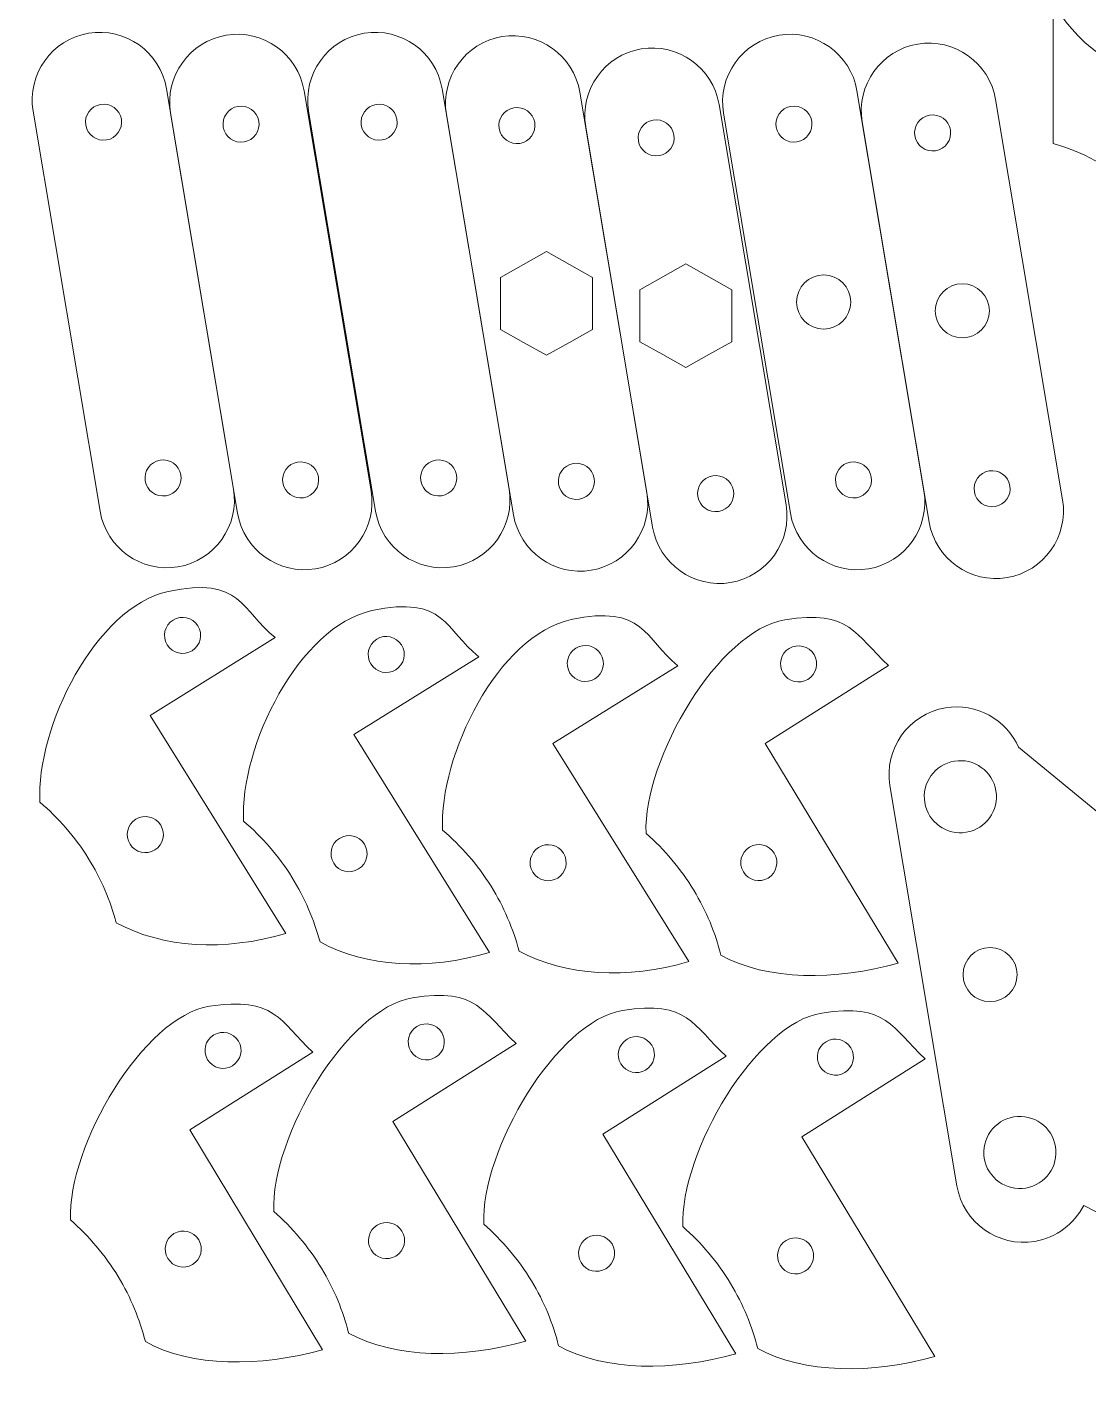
# Model space of a CAD drawing. Header units: millimetres. Extents: x -472 to 119, y -141 to 165.
# Drawn here: x -438.7 to -321.1, y -123.3 to 26.1 of the extents above; entities that cross this region are included whole.
import ezdxf

# ---------------------------------------------------------------- set-up
doc = ezdxf.new("R2010")
doc.units = ezdxf.units.MM
doc.header["$MEASUREMENT"] = 0
doc.layers.add('Layer 1', color=7, linetype='Continuous')

msp = doc.modelspace()

# ---------------------------------------------------------------- linework, layer by layer
at = {"layer": 'Layer 1', "color": 250, "lineweight": 20}
for centre in [(-350.3625, -4.3823), (-334.9907, -5.3589), (-331.9154, -78.9693)]:
    msp.add_ellipse(centre, major_axis=(0, 3), ratio=1, dxfattribs=at)
for points, knots in [([(-324.9253, 28.476), (-324.8397, 28.4629), (-324.7541, 28.4495), (-324.6687, 28.4357), (-324.6687, 28.4357), (-321.849, 23.6281), (-316.7351, 20.3292), (-310.8296, 20.0437), (-310.8296, 20.0437), (-310.8296, 20.0437), (-310.8296, 20.0437), (-310.8296, 20.0437), (-310.8296, 20.0437), (-307.5496, 19.8342), (-304.794, 18.3279), (-302.6994, 16.0468), (-302.6994, 16.0468), (-302.6994, 16.0468), (-302.6994, 16.0468), (-302.6994, 16.0468), (-302.6994, 16.0468), (-298.5734, 11.5755), (-293.9129, 6.1097), (-291.3385, -0.066), (-291.3385, -0.066), (-292.9378, -3.4773), (-293.7331, -5.8083), (-293.7331, -11.4009), (-293.7331, -11.4009), (-293.7331, -16.9935), (-291.1854, -24.9721), (-286.5611, -29.7425), (-286.5611, -29.7425), (-286.9366, -37.2535), (-289.4783, -44.353), (-291.9525, -50.7424), (-291.9525, -50.7424), (-297.8414, -53.4137), (-301.9375, -59.3444), (-301.9375, -66.2319), (-301.9375, -66.2319), (-301.9375, -66.6336), (-301.9225, -67.0319), (-301.8951, -67.4266), (-301.8951, -67.4266), (-301.8951, -67.4266), (-313.0282, -57.6515), (-313.0282, -57.6515), (-313.0282, -57.6515), (-313.0282, -57.6515), (-313.029, -57.6515), (-313.029, -57.6515), (-313.029, -57.6515), (-306.6, -50.3297), (-302.468, -38.9366), (-302.468, -26.1392), (-302.468, -26.1392), (-302.468, -6.5535), (-312.146, 9.7422), (-324.9253, 13.1873), (-324.9253, 13.1873), (-324.9253, 13.1873), (-324.9253, 28.476), (-324.9253, 28.476)], [0, 0, 0, 0, 0.05882353, 0.05882353, 0.05882353, 0.05882353, 0.11764706, 0.11764706, 0.11764706, 0.11764706, 0.17647059, 0.17647059, 0.17647059, 0.17647059, 0.23529412, 0.23529412, 0.23529412, 0.23529412, 0.29411765, 0.29411765, 0.29411765, 0.29411765, 0.35294118, 0.35294118, 0.35294118, 0.35294118, 0.41176471, 0.41176471, 0.41176471, 0.41176471, 0.47058824, 0.47058824, 0.47058824, 0.47058824, 0.52941176, 0.52941176, 0.52941176, 0.52941176, 0.58823529, 0.58823529, 0.58823529, 0.58823529, 0.64705882, 0.64705882, 0.64705882, 0.64705882, 0.70588235, 0.70588235, 0.70588235, 0.70588235, 0.76470588, 0.76470588, 0.76470588, 0.76470588, 0.82352941, 0.82352941, 0.82352941, 0.82352941, 0.88235294, 0.88235294, 0.88235294, 0.88235294, 1, 1, 1, 1]), ([(-431.8445, 25.4248), (-431.8445, 25.4248), (-431.8443, 25.4248), (-431.8443, 25.4248), (-431.8443, 25.4248), (-427.7759, 26.1054), (-423.8904, 23.3335), (-423.2098, 19.2651), (-423.2098, 19.2651), (-423.2098, 19.2651), (-415.7854, -25.1185), (-415.7854, -25.1185), (-415.7854, -25.1185), (-415.1048, -29.1869), (-417.8767, -33.0724), (-421.9451, -33.753), (-421.9451, -33.753), (-421.9451, -33.753), (-421.9453, -33.753), (-421.9453, -33.753), (-421.9453, -33.753), (-426.0137, -34.4336), (-429.8992, -31.6617), (-430.5798, -27.5933), (-430.5798, -27.5933), (-430.5798, -27.5933), (-438.0042, 16.7903), (-438.0042, 16.7903), (-438.0042, 16.7903), (-438.6848, 20.8587), (-435.9129, 24.7442), (-431.8445, 25.4248)], [0, 0, 0, 0, 0.11111111, 0.11111111, 0.11111111, 0.11111111, 0.22222222, 0.22222222, 0.22222222, 0.22222222, 0.33333333, 0.33333333, 0.33333333, 0.33333333, 0.44444444, 0.44444444, 0.44444444, 0.44444444, 0.55555556, 0.55555556, 0.55555556, 0.55555556, 0.66666667, 0.66666667, 0.66666667, 0.66666667, 0.77777778, 0.77777778, 0.77777778, 0.77777778, 1, 1, 1, 1]), ([(-416.5996, 25.2066), (-416.5996, 25.2066), (-416.5994, 25.2066), (-416.5994, 25.2066), (-416.5994, 25.2066), (-412.531, 25.8872), (-408.6455, 23.1153), (-407.9649, 19.0469), (-407.9649, 19.0469), (-407.9649, 19.0469), (-400.5405, -25.3367), (-400.5405, -25.3367), (-400.5405, -25.3367), (-399.8599, -29.4051), (-402.6318, -33.2906), (-406.7002, -33.9712), (-406.7002, -33.9712), (-406.7002, -33.9712), (-406.7004, -33.9712), (-406.7004, -33.9712), (-406.7004, -33.9712), (-410.7688, -34.6518), (-414.6543, -31.8799), (-415.3349, -27.8115), (-415.3349, -27.8115), (-415.3349, -27.8115), (-422.7593, 16.5721), (-422.7593, 16.5721), (-422.7593, 16.5721), (-423.4399, 20.6405), (-420.668, 24.526), (-416.5996, 25.2066)], [0, 0, 0, 0, 0.11111111, 0.11111111, 0.11111111, 0.11111111, 0.22222222, 0.22222222, 0.22222222, 0.22222222, 0.33333333, 0.33333333, 0.33333333, 0.33333333, 0.44444444, 0.44444444, 0.44444444, 0.44444444, 0.55555556, 0.55555556, 0.55555556, 0.55555556, 0.66666667, 0.66666667, 0.66666667, 0.66666667, 0.77777778, 0.77777778, 0.77777778, 0.77777778, 1, 1, 1, 1]), ([(-401.2964, 25.4248), (-401.2964, 25.4248), (-401.2962, 25.4248), (-401.2962, 25.4248), (-401.2962, 25.4248), (-397.2278, 26.1054), (-393.3423, 23.3335), (-392.6617, 19.2651), (-392.6617, 19.2651), (-392.6617, 19.2651), (-385.2373, -25.1185), (-385.2373, -25.1185), (-385.2373, -25.1185), (-384.5567, -29.1869), (-387.3286, -33.0724), (-391.397, -33.753), (-391.397, -33.753), (-391.397, -33.753), (-391.3972, -33.753), (-391.3972, -33.753), (-391.3972, -33.753), (-395.4656, -34.4336), (-399.3511, -31.6617), (-400.0317, -27.5933), (-400.0317, -27.5933), (-400.0317, -27.5933), (-407.4561, 16.7903), (-407.4561, 16.7903), (-407.4561, 16.7903), (-408.1367, 20.8587), (-405.3648, 24.7442), (-401.2964, 25.4248)], [0, 0, 0, 0, 0.11111111, 0.11111111, 0.11111111, 0.11111111, 0.22222222, 0.22222222, 0.22222222, 0.22222222, 0.33333333, 0.33333333, 0.33333333, 0.33333333, 0.44444444, 0.44444444, 0.44444444, 0.44444444, 0.55555556, 0.55555556, 0.55555556, 0.55555556, 0.66666667, 0.66666667, 0.66666667, 0.66666667, 0.77777778, 0.77777778, 0.77777778, 0.77777778, 1, 1, 1, 1]), ([(-386.0248, 25.0471), (-386.0248, 25.0471), (-386.0246, 25.0471), (-386.0246, 25.0471), (-386.0246, 25.0471), (-381.9562, 25.7277), (-378.0707, 22.9558), (-377.3901, 18.8874), (-377.3901, 18.8874), (-377.3901, 18.8874), (-369.9657, -25.4962), (-369.9657, -25.4962), (-369.9657, -25.4962), (-369.2851, -29.5646), (-372.057, -33.4501), (-376.1254, -34.1307), (-376.1254, -34.1307), (-376.1254, -34.1307), (-376.1256, -34.1307), (-376.1256, -34.1307), (-376.1256, -34.1307), (-380.194, -34.8113), (-384.0795, -32.0394), (-384.7601, -27.971), (-384.7601, -27.971), (-384.7601, -27.971), (-392.1845, 16.4126), (-392.1845, 16.4126), (-392.1845, 16.4126), (-392.8651, 20.481), (-390.0932, 24.3665), (-386.0248, 25.0471)], [0, 0, 0, 0, 0.11111111, 0.11111111, 0.11111111, 0.11111111, 0.22222222, 0.22222222, 0.22222222, 0.22222222, 0.33333333, 0.33333333, 0.33333333, 0.33333333, 0.44444444, 0.44444444, 0.44444444, 0.44444444, 0.55555556, 0.55555556, 0.55555556, 0.55555556, 0.66666667, 0.66666667, 0.66666667, 0.66666667, 0.77777778, 0.77777778, 0.77777778, 0.77777778, 1, 1, 1, 1]), ([(-355.3122, 25.2066), (-355.3122, 25.2066), (-355.312, 25.2066), (-355.312, 25.2066), (-355.312, 25.2066), (-351.2436, 25.8872), (-347.3581, 23.1153), (-346.6775, 19.0469), (-346.6775, 19.0469), (-346.6775, 19.0469), (-339.2531, -25.3367), (-339.2531, -25.3367), (-339.2531, -25.3367), (-338.5725, -29.4051), (-341.3444, -33.2906), (-345.4128, -33.9712), (-345.4128, -33.9712), (-345.4128, -33.9712), (-345.413, -33.9712), (-345.413, -33.9712), (-345.413, -33.9712), (-349.4814, -34.6518), (-353.3669, -31.8799), (-354.0475, -27.8115), (-354.0475, -27.8115), (-354.0475, -27.8115), (-361.4719, 16.5721), (-361.4719, 16.5721), (-361.4719, 16.5721), (-362.1525, 20.6405), (-359.3806, 24.526), (-355.3122, 25.2066)], [0, 0, 0, 0, 0.11111111, 0.11111111, 0.11111111, 0.11111111, 0.22222222, 0.22222222, 0.22222222, 0.22222222, 0.33333333, 0.33333333, 0.33333333, 0.33333333, 0.44444444, 0.44444444, 0.44444444, 0.44444444, 0.55555556, 0.55555556, 0.55555556, 0.55555556, 0.66666667, 0.66666667, 0.66666667, 0.66666667, 0.77777778, 0.77777778, 0.77777778, 0.77777778, 1, 1, 1, 1]), ([(-370.5884, 23.6845), (-370.5884, 23.6845), (-370.5882, 23.6845), (-370.5882, 23.6845), (-370.5882, 23.6845), (-366.5198, 24.3651), (-362.6343, 21.5932), (-361.9537, 17.5248), (-361.9537, 17.5248), (-361.9537, 17.5248), (-354.5293, -26.8588), (-354.5293, -26.8588), (-354.5293, -26.8588), (-353.8487, -30.9272), (-356.6206, -34.8127), (-360.689, -35.4933), (-360.689, -35.4933), (-360.689, -35.4933), (-360.6892, -35.4933), (-360.6892, -35.4933), (-360.6892, -35.4933), (-364.7576, -36.1739), (-368.6431, -33.402), (-369.3237, -29.3336), (-369.3237, -29.3336), (-369.3237, -29.3336), (-376.7481, 15.05), (-376.7481, 15.05), (-376.7481, 15.05), (-377.4287, 19.1184), (-374.6568, 23.0039), (-370.5884, 23.6845)], [0, 0, 0, 0, 0.11111111, 0.11111111, 0.11111111, 0.11111111, 0.22222222, 0.22222222, 0.22222222, 0.22222222, 0.33333333, 0.33333333, 0.33333333, 0.33333333, 0.44444444, 0.44444444, 0.44444444, 0.44444444, 0.55555556, 0.55555556, 0.55555556, 0.55555556, 0.66666667, 0.66666667, 0.66666667, 0.66666667, 0.77777778, 0.77777778, 0.77777778, 0.77777778, 1, 1, 1, 1]), ([(-339.9404, 24.23), (-339.9404, 24.23), (-339.9402, 24.23), (-339.9402, 24.23), (-339.9402, 24.23), (-335.8718, 24.9106), (-331.9863, 22.1387), (-331.3057, 18.0703), (-331.3057, 18.0703), (-331.3057, 18.0703), (-323.8813, -26.3133), (-323.8813, -26.3133), (-323.8813, -26.3133), (-323.2007, -30.3817), (-325.9726, -34.2672), (-330.041, -34.9478), (-330.041, -34.9478), (-330.041, -34.9478), (-330.0412, -34.9478), (-330.0412, -34.9478), (-330.0412, -34.9478), (-334.1096, -35.6284), (-337.9951, -32.8565), (-338.6757, -28.7881), (-338.6757, -28.7881), (-338.6757, -28.7881), (-346.1001, 15.5955), (-346.1001, 15.5955), (-346.1001, 15.5955), (-346.7807, 19.6639), (-344.0088, 23.5494), (-339.9404, 24.23)], [0, 0, 0, 0, 0.11111111, 0.11111111, 0.11111111, 0.11111111, 0.22222222, 0.22222222, 0.22222222, 0.22222222, 0.33333333, 0.33333333, 0.33333333, 0.33333333, 0.44444444, 0.44444444, 0.44444444, 0.44444444, 0.55555556, 0.55555556, 0.55555556, 0.55555556, 0.66666667, 0.66666667, 0.66666667, 0.66666667, 0.77777778, 0.77777778, 0.77777778, 0.77777778, 1, 1, 1, 1]), ([(-430.5245, 17.5345), (-429.4351, 17.7167), (-428.4042, 16.9813), (-428.222, 15.8919), (-428.222, 15.8919), (-428.0397, 14.8024), (-428.7751, 13.7716), (-429.8646, 13.5893), (-429.8646, 13.5893), (-430.954, 13.4071), (-431.9849, 14.1425), (-432.1671, 15.2319), (-432.1671, 15.2319), (-432.3494, 16.3214), (-431.614, 17.3523), (-430.5245, 17.5345)], [0, 0, 0, 0, 0.2, 0.2, 0.2, 0.2, 0.4, 0.4, 0.4, 0.4, 0.6, 0.6, 0.6, 0.6, 1, 1, 1, 1]), ([(-415.2796, 17.3163), (-414.1902, 17.4985), (-413.1593, 16.7631), (-412.9771, 15.6737), (-412.9771, 15.6737), (-412.7948, 14.5842), (-413.5302, 13.5534), (-414.6197, 13.3711), (-414.6197, 13.3711), (-415.7091, 13.1889), (-416.74, 13.9243), (-416.9222, 15.0137), (-416.9222, 15.0137), (-417.1045, 16.1032), (-416.3691, 17.1341), (-415.2796, 17.3163)], [0, 0, 0, 0, 0.2, 0.2, 0.2, 0.2, 0.4, 0.4, 0.4, 0.4, 0.6, 0.6, 0.6, 0.6, 1, 1, 1, 1]), ([(-399.9764, 17.5345), (-398.887, 17.7167), (-397.8561, 16.9813), (-397.6739, 15.8919), (-397.6739, 15.8919), (-397.4916, 14.8024), (-398.227, 13.7716), (-399.3165, 13.5893), (-399.3165, 13.5893), (-400.4059, 13.4071), (-401.4368, 14.1425), (-401.619, 15.2319), (-401.619, 15.2319), (-401.8013, 16.3214), (-401.0659, 17.3523), (-399.9764, 17.5345)], [0, 0, 0, 0, 0.2, 0.2, 0.2, 0.2, 0.4, 0.4, 0.4, 0.4, 0.6, 0.6, 0.6, 0.6, 1, 1, 1, 1]), ([(-384.7048, 17.1568), (-383.6154, 17.339), (-382.5845, 16.6036), (-382.4023, 15.5142), (-382.4023, 15.5142), (-382.22, 14.4247), (-382.9554, 13.3939), (-384.0449, 13.2116), (-384.0449, 13.2116), (-385.1343, 13.0294), (-386.1652, 13.7648), (-386.3474, 14.8542), (-386.3474, 14.8542), (-386.5297, 15.9437), (-385.7943, 16.9746), (-384.7048, 17.1568)], [0, 0, 0, 0, 0.2, 0.2, 0.2, 0.2, 0.4, 0.4, 0.4, 0.4, 0.6, 0.6, 0.6, 0.6, 1, 1, 1, 1]), ([(-353.9922, 17.3163), (-352.9028, 17.4985), (-351.8719, 16.7631), (-351.6897, 15.6737), (-351.6897, 15.6737), (-351.5074, 14.5842), (-352.2428, 13.5534), (-353.3323, 13.3711), (-353.3323, 13.3711), (-354.4217, 13.1889), (-355.4526, 13.9243), (-355.6348, 15.0137), (-355.6348, 15.0137), (-355.8171, 16.1032), (-355.0817, 17.1341), (-353.9922, 17.3163)], [0, 0, 0, 0, 0.2, 0.2, 0.2, 0.2, 0.4, 0.4, 0.4, 0.4, 0.6, 0.6, 0.6, 0.6, 1, 1, 1, 1]), ([(-338.6204, 16.3397), (-337.531, 16.5219), (-336.5001, 15.7865), (-336.3179, 14.6971), (-336.3179, 14.6971), (-336.1356, 13.6076), (-336.871, 12.5768), (-337.9605, 12.3945), (-337.9605, 12.3945), (-339.0499, 12.2123), (-340.0808, 12.9477), (-340.263, 14.0371), (-340.263, 14.0371), (-340.4453, 15.1266), (-339.7099, 16.1575), (-338.6204, 16.3397)], [0, 0, 0, 0, 0.2, 0.2, 0.2, 0.2, 0.4, 0.4, 0.4, 0.4, 0.6, 0.6, 0.6, 0.6, 1, 1, 1, 1]), ([(-369.2684, 15.7942), (-368.179, 15.9764), (-367.1481, 15.241), (-366.9659, 14.1516), (-366.9659, 14.1516), (-366.7836, 13.0621), (-367.519, 12.0313), (-368.6085, 11.849), (-368.6085, 11.849), (-369.6979, 11.6668), (-370.7288, 12.4022), (-370.911, 13.4916), (-370.911, 13.4916), (-371.0933, 14.5811), (-370.3579, 15.612), (-369.2684, 15.7942)], [0, 0, 0, 0, 0.2, 0.2, 0.2, 0.2, 0.4, 0.4, 0.4, 0.4, 0.6, 0.6, 0.6, 0.6, 1, 1, 1, 1]), ([(-381.0751, 1.2082), (-381.0751, 1.2082), (-378.5251, -0.2293), (-378.5251, -0.2293), (-378.5251, -0.2293), (-378.5251, -0.2293), (-375.9751, -1.6668), (-375.9751, -1.6668), (-375.9751, -1.6668), (-375.9751, -1.6668), (-375.9751, -4.5418), (-375.9751, -4.5418), (-375.9751, -4.5418), (-375.9751, -4.5418), (-375.9751, -7.4168), (-375.9751, -7.4168), (-375.9751, -7.4168), (-375.9751, -7.4168), (-378.5251, -8.8543), (-378.5251, -8.8543), (-378.5251, -8.8543), (-378.5251, -8.8543), (-381.0751, -10.2918), (-381.0751, -10.2918), (-381.0751, -10.2918), (-381.0751, -10.2918), (-383.6251, -8.8543), (-383.6251, -8.8543), (-383.6251, -8.8543), (-383.6251, -8.8543), (-386.1751, -7.4168), (-386.1751, -7.4168), (-386.1751, -7.4168), (-386.1751, -7.4168), (-386.1751, -4.5418), (-386.1751, -4.5418), (-386.1751, -4.5418), (-386.1751, -4.5418), (-386.1751, -1.6668), (-386.1751, -1.6668), (-386.1751, -1.6668), (-386.1751, -1.6668), (-383.6251, -0.2293), (-383.6251, -0.2293), (-383.6251, -0.2293), (-383.6251, -0.2293), (-381.0751, 1.2082), (-381.0751, 1.2082)], [0, 0, 0, 0, 0.07692308, 0.07692308, 0.07692308, 0.07692308, 0.15384615, 0.15384615, 0.15384615, 0.15384615, 0.23076923, 0.23076923, 0.23076923, 0.23076923, 0.30769231, 0.30769231, 0.30769231, 0.30769231, 0.38461538, 0.38461538, 0.38461538, 0.38461538, 0.46153846, 0.46153846, 0.46153846, 0.46153846, 0.53846154, 0.53846154, 0.53846154, 0.53846154, 0.61538462, 0.61538462, 0.61538462, 0.61538462, 0.69230769, 0.69230769, 0.69230769, 0.69230769, 0.76923077, 0.76923077, 0.76923077, 0.76923077, 0.84615385, 0.84615385, 0.84615385, 0.84615385, 1, 1, 1, 1]), ([(-365.6387, -0.1544), (-365.6387, -0.1544), (-363.0887, -1.5919), (-363.0887, -1.5919), (-363.0887, -1.5919), (-363.0887, -1.5919), (-360.5387, -3.0294), (-360.5387, -3.0294), (-360.5387, -3.0294), (-360.5387, -3.0294), (-360.5387, -5.9044), (-360.5387, -5.9044), (-360.5387, -5.9044), (-360.5387, -5.9044), (-360.5387, -8.7794), (-360.5387, -8.7794), (-360.5387, -8.7794), (-360.5387, -8.7794), (-363.0887, -10.2169), (-363.0887, -10.2169), (-363.0887, -10.2169), (-363.0887, -10.2169), (-365.6387, -11.6544), (-365.6387, -11.6544), (-365.6387, -11.6544), (-365.6387, -11.6544), (-368.1887, -10.2169), (-368.1887, -10.2169), (-368.1887, -10.2169), (-368.1887, -10.2169), (-370.7387, -8.7794), (-370.7387, -8.7794), (-370.7387, -8.7794), (-370.7387, -8.7794), (-370.7387, -5.9044), (-370.7387, -5.9044), (-370.7387, -5.9044), (-370.7387, -5.9044), (-370.7387, -3.0294), (-370.7387, -3.0294), (-370.7387, -3.0294), (-370.7387, -3.0294), (-368.1887, -1.5919), (-368.1887, -1.5919), (-368.1887, -1.5919), (-368.1887, -1.5919), (-365.6387, -0.1544), (-365.6387, -0.1544)], [0, 0, 0, 0, 0.07692308, 0.07692308, 0.07692308, 0.07692308, 0.15384615, 0.15384615, 0.15384615, 0.15384615, 0.23076923, 0.23076923, 0.23076923, 0.23076923, 0.30769231, 0.30769231, 0.30769231, 0.30769231, 0.38461538, 0.38461538, 0.38461538, 0.38461538, 0.46153846, 0.46153846, 0.46153846, 0.46153846, 0.53846154, 0.53846154, 0.53846154, 0.53846154, 0.61538462, 0.61538462, 0.61538462, 0.61538462, 0.69230769, 0.69230769, 0.69230769, 0.69230769, 0.76923077, 0.76923077, 0.76923077, 0.76923077, 0.84615385, 0.84615385, 0.84615385, 0.84615385, 1, 1, 1, 1]), ([(-423.9251, -21.9173), (-422.8356, -21.7351), (-421.8047, -22.4705), (-421.6225, -23.5599), (-421.6225, -23.5599), (-421.4403, -24.6494), (-422.1757, -25.6803), (-423.2651, -25.8625), (-423.2651, -25.8625), (-424.3546, -26.0448), (-425.3854, -25.3093), (-425.5677, -24.2199), (-425.5677, -24.2199), (-425.7499, -23.1305), (-425.0145, -22.0996), (-423.9251, -21.9173)], [0, 0, 0, 0, 0.2, 0.2, 0.2, 0.2, 0.4, 0.4, 0.4, 0.4, 0.6, 0.6, 0.6, 0.6, 1, 1, 1, 1]), ([(-408.6802, -22.1355), (-407.5907, -21.9533), (-406.5598, -22.6887), (-406.3776, -23.7781), (-406.3776, -23.7781), (-406.1954, -24.8676), (-406.9308, -25.8985), (-408.0202, -26.0807), (-408.0202, -26.0807), (-409.1097, -26.263), (-410.1405, -25.5275), (-410.3228, -24.4381), (-410.3228, -24.4381), (-410.505, -23.3487), (-409.7696, -22.3178), (-408.6802, -22.1355)], [0, 0, 0, 0, 0.2, 0.2, 0.2, 0.2, 0.4, 0.4, 0.4, 0.4, 0.6, 0.6, 0.6, 0.6, 1, 1, 1, 1]), ([(-393.377, -21.9173), (-392.2875, -21.7351), (-391.2566, -22.4705), (-391.0744, -23.5599), (-391.0744, -23.5599), (-390.8922, -24.6494), (-391.6276, -25.6803), (-392.717, -25.8625), (-392.717, -25.8625), (-393.8065, -26.0448), (-394.8373, -25.3093), (-395.0196, -24.2199), (-395.0196, -24.2199), (-395.2018, -23.1305), (-394.4664, -22.0996), (-393.377, -21.9173)], [0, 0, 0, 0, 0.2, 0.2, 0.2, 0.2, 0.4, 0.4, 0.4, 0.4, 0.6, 0.6, 0.6, 0.6, 1, 1, 1, 1]), ([(-378.1054, -22.295), (-377.0159, -22.1128), (-375.985, -22.8482), (-375.8028, -23.9376), (-375.8028, -23.9376), (-375.6206, -25.0271), (-376.356, -26.058), (-377.4454, -26.2402), (-377.4454, -26.2402), (-378.5349, -26.4225), (-379.5657, -25.687), (-379.748, -24.5976), (-379.748, -24.5976), (-379.9302, -23.5082), (-379.1948, -22.4773), (-378.1054, -22.295)], [0, 0, 0, 0, 0.2, 0.2, 0.2, 0.2, 0.4, 0.4, 0.4, 0.4, 0.6, 0.6, 0.6, 0.6, 1, 1, 1, 1]), ([(-347.3928, -22.1355), (-346.3033, -21.9533), (-345.2724, -22.6887), (-345.0902, -23.7781), (-345.0902, -23.7781), (-344.908, -24.8676), (-345.6434, -25.8985), (-346.7328, -26.0807), (-346.7328, -26.0807), (-347.8223, -26.263), (-348.8531, -25.5275), (-349.0354, -24.4381), (-349.0354, -24.4381), (-349.2176, -23.3487), (-348.4822, -22.3178), (-347.3928, -22.1355)], [0, 0, 0, 0, 0.2, 0.2, 0.2, 0.2, 0.4, 0.4, 0.4, 0.4, 0.6, 0.6, 0.6, 0.6, 1, 1, 1, 1]), ([(-362.669, -23.6576), (-361.5795, -23.4754), (-360.5486, -24.2108), (-360.3664, -25.3002), (-360.3664, -25.3002), (-360.1842, -26.3897), (-360.9196, -27.4206), (-362.009, -27.6028), (-362.009, -27.6028), (-363.0985, -27.7851), (-364.1293, -27.0496), (-364.3116, -25.9602), (-364.3116, -25.9602), (-364.4938, -24.8708), (-363.7584, -23.8399), (-362.669, -23.6576)], [0, 0, 0, 0, 0.2, 0.2, 0.2, 0.2, 0.4, 0.4, 0.4, 0.4, 0.6, 0.6, 0.6, 0.6, 1, 1, 1, 1]), ([(-332.021, -23.1121), (-330.9315, -22.9299), (-329.9006, -23.6653), (-329.7184, -24.7547), (-329.7184, -24.7547), (-329.5362, -25.8442), (-330.2716, -26.8751), (-331.361, -27.0573), (-331.361, -27.0573), (-332.4505, -27.2396), (-333.4813, -26.5041), (-333.6636, -25.4147), (-333.6636, -25.4147), (-333.8458, -24.3253), (-333.1104, -23.2944), (-332.021, -23.1121)], [0, 0, 0, 0, 0.2, 0.2, 0.2, 0.2, 0.4, 0.4, 0.4, 0.4, 0.6, 0.6, 0.6, 0.6, 1, 1, 1, 1]), ([(-423.018, -36.4858), (-414.9182, -34.7257), (-414.8558, -38.6461), (-411.1835, -41.5973), (-411.1835, -41.5973), (-411.1835, -41.5973), (-425.02, -50.2207), (-425.02, -50.2207), (-425.02, -50.2207), (-425.02, -50.2207), (-409.9788, -74.398), (-409.9788, -74.398), (-409.9788, -74.398), (-416.8133, -76.4392), (-423.6379, -76.0002), (-428.777, -73.2367), (-428.777, -73.2367), (-429.4365, -70.7653), (-430.4665, -68.3481), (-431.8878, -66.0635), (-431.8878, -66.0635), (-433.3843, -63.658), (-435.2046, -61.5771), (-437.2556, -59.8387), (-437.2556, -59.8387), (-437.6637, -51.5753), (-431.1178, -38.2459), (-423.018, -36.4858)], [0, 0, 0, 0, 0.125, 0.125, 0.125, 0.125, 0.25, 0.25, 0.25, 0.25, 0.375, 0.375, 0.375, 0.375, 0.5, 0.5, 0.5, 0.5, 0.625, 0.625, 0.625, 0.625, 0.75, 0.75, 0.75, 0.75, 1, 1, 1, 1]), ([(-400.4403, -38.6025), (-392.3405, -36.8424), (-392.2781, -40.7628), (-388.6058, -43.714), (-388.6058, -43.714), (-388.6058, -43.714), (-402.4423, -52.3374), (-402.4423, -52.3374), (-402.4423, -52.3374), (-402.4423, -52.3374), (-387.4011, -76.5147), (-387.4011, -76.5147), (-387.4011, -76.5147), (-394.2356, -78.5559), (-401.0602, -78.1169), (-406.1993, -75.3534), (-406.1993, -75.3534), (-406.8588, -72.882), (-407.8888, -70.4648), (-409.3101, -68.1802), (-409.3101, -68.1802), (-410.8066, -65.7747), (-412.6269, -63.6938), (-414.6779, -61.9554), (-414.6779, -61.9554), (-415.086, -53.692), (-408.5401, -40.3626), (-400.4403, -38.6025)], [0, 0, 0, 0, 0.125, 0.125, 0.125, 0.125, 0.25, 0.25, 0.25, 0.25, 0.375, 0.375, 0.375, 0.375, 0.5, 0.5, 0.5, 0.5, 0.625, 0.625, 0.625, 0.625, 0.75, 0.75, 0.75, 0.75, 1, 1, 1, 1]), ([(-378.3688, -39.6046), (-370.269, -37.8445), (-370.2066, -41.7649), (-366.5343, -44.7161), (-366.5343, -44.7161), (-366.5343, -44.7161), (-380.3708, -53.3395), (-380.3708, -53.3395), (-380.3708, -53.3395), (-380.3708, -53.3395), (-365.3296, -77.5168), (-365.3296, -77.5168), (-365.3296, -77.5168), (-372.1641, -79.558), (-378.9887, -79.119), (-384.1278, -76.3555), (-384.1278, -76.3555), (-384.7873, -73.8841), (-385.8173, -71.4669), (-387.2386, -69.1823), (-387.2386, -69.1823), (-388.7351, -66.7768), (-390.5554, -64.6959), (-392.6064, -62.9575), (-392.6064, -62.9575), (-393.0145, -54.6941), (-386.4686, -41.3647), (-378.3688, -39.6046)], [0, 0, 0, 0, 0.125, 0.125, 0.125, 0.125, 0.25, 0.25, 0.25, 0.25, 0.375, 0.375, 0.375, 0.375, 0.5, 0.5, 0.5, 0.5, 0.625, 0.625, 0.625, 0.625, 0.75, 0.75, 0.75, 0.75, 1, 1, 1, 1]), ([(-354.6642, -39.6284), (-347.3645, -38.4731), (-346.9216, -41.2712), (-343.1805, -44.7044), (-343.1805, -44.7044), (-343.1805, -44.7044), (-356.8449, -53.3361), (-356.8449, -53.3361), (-356.8449, -53.3361), (-356.8449, -53.3361), (-342.1198, -77.7072), (-342.1198, -77.7072), (-342.1198, -77.7072), (-348.9803, -79.6592), (-356.6546, -79.6485), (-361.7572, -76.8183), (-361.7572, -76.8183), (-362.3845, -74.3385), (-363.3461, -71.9691), (-364.7743, -69.6052), (-364.7743, -69.6052), (-366.2025, -67.2414), (-368.0324, -65.076), (-370.0606, -63.311), (-370.0606, -63.311), (-370.3611, -55.043), (-361.9638, -40.7837), (-354.6642, -39.6284)], [0, 0, 0, 0, 0.125, 0.125, 0.125, 0.125, 0.25, 0.25, 0.25, 0.25, 0.375, 0.375, 0.375, 0.375, 0.5, 0.5, 0.5, 0.5, 0.625, 0.625, 0.625, 0.625, 0.75, 0.75, 0.75, 0.75, 1, 1, 1, 1]), ([(-422.4936, -39.6539), (-421.5557, -39.0704), (-420.3224, -39.3577), (-419.7389, -40.2956), (-419.7389, -40.2956), (-419.1554, -41.2335), (-419.4427, -42.4668), (-420.3806, -43.0503), (-420.3806, -43.0503), (-421.3185, -43.6338), (-422.5518, -43.3465), (-423.1353, -42.4086), (-423.1353, -42.4086), (-423.7188, -41.4707), (-423.4315, -40.2374), (-422.4936, -39.6539)], [0, 0, 0, 0, 0.2, 0.2, 0.2, 0.2, 0.4, 0.4, 0.4, 0.4, 0.6, 0.6, 0.6, 0.6, 1, 1, 1, 1]), ([(-399.9159, -41.7706), (-398.978, -41.1871), (-397.7447, -41.4744), (-397.1612, -42.4123), (-397.1612, -42.4123), (-396.5777, -43.3502), (-396.865, -44.5835), (-397.8029, -45.167), (-397.8029, -45.167), (-398.7408, -45.7505), (-399.9741, -45.4632), (-400.5576, -44.5253), (-400.5576, -44.5253), (-401.1411, -43.5874), (-400.8538, -42.3541), (-399.9159, -41.7706)], [0, 0, 0, 0, 0.2, 0.2, 0.2, 0.2, 0.4, 0.4, 0.4, 0.4, 0.6, 0.6, 0.6, 0.6, 1, 1, 1, 1]), ([(-377.8444, -42.7727), (-376.9065, -42.1892), (-375.6732, -42.4765), (-375.0897, -43.4144), (-375.0897, -43.4144), (-374.5062, -44.3523), (-374.7935, -45.5856), (-375.7314, -46.1691), (-375.7314, -46.1691), (-376.6693, -46.7526), (-377.9026, -46.4653), (-378.4861, -45.5274), (-378.4861, -45.5274), (-379.0696, -44.5895), (-378.7823, -43.3562), (-377.8444, -42.7727)], [0, 0, 0, 0, 0.2, 0.2, 0.2, 0.2, 0.4, 0.4, 0.4, 0.4, 0.6, 0.6, 0.6, 0.6, 1, 1, 1, 1]), ([(-354.1811, -42.803), (-353.2357, -42.2318), (-352.0062, -42.5351), (-351.435, -43.4806), (-351.435, -43.4806), (-350.8638, -44.426), (-351.1671, -45.6554), (-352.1125, -46.2266), (-352.1125, -46.2266), (-353.058, -46.7979), (-354.2874, -46.4945), (-354.8586, -45.5491), (-354.8586, -45.5491), (-355.4298, -44.6037), (-355.1265, -43.3743), (-354.1811, -42.803)], [0, 0, 0, 0, 0.2, 0.2, 0.2, 0.2, 0.4, 0.4, 0.4, 0.4, 0.6, 0.6, 0.6, 0.6, 1, 1, 1, 1]), ([(-321.5333, -104.5732), (-321.5333, -104.5732), (-321.5333, -104.5729), (-321.5333, -104.5729), (-321.5333, -104.5729), (-322.5815, -106.612), (-324.5438, -108.153), (-326.9657, -108.5582), (-326.9657, -108.5582), (-326.9657, -108.5582), (-326.9659, -108.5582), (-326.9659, -108.5582), (-326.9659, -108.5582), (-331.0343, -109.2388), (-334.9198, -106.4669), (-335.6004, -102.3985), (-335.6004, -102.3985), (-335.6004, -102.3985), (-343.0248, -58.0149), (-343.0248, -58.0149), (-343.0248, -58.0149), (-343.7054, -53.9465), (-340.9335, -50.061), (-336.8651, -49.3804), (-336.8651, -49.3804), (-336.8651, -49.3804), (-336.8649, -49.3804), (-336.8649, -49.3804), (-336.8649, -49.3804), (-333.4252, -48.805), (-330.1164, -50.6976), (-328.7645, -53.7551), (-328.7645, -53.7551), (-328.7645, -53.7551), (-328.7646, -53.7543), (-328.7646, -53.7543), (-328.7646, -53.7543), (-328.7646, -53.7543), (-282.2653, -91.9483), (-282.2653, -91.9483), (-282.2653, -91.9483), (-282.2653, -91.9483), (-282.2654, -91.9489), (-282.2654, -91.9489), (-282.2654, -91.9489), (-290.5071, -95.2183), (-296.3353, -103.2624), (-296.3353, -112.6682), (-296.3353, -112.6682), (-296.3353, -114.4478), (-296.1255, -116.1782), (-295.7313, -117.8372), (-295.7313, -117.8372), (-295.7313, -117.8372), (-321.5333, -104.5732), (-321.5333, -104.5732)], [0, 0, 0, 0, 0.06666667, 0.06666667, 0.06666667, 0.06666667, 0.13333333, 0.13333333, 0.13333333, 0.13333333, 0.2, 0.2, 0.2, 0.2, 0.26666667, 0.26666667, 0.26666667, 0.26666667, 0.33333333, 0.33333333, 0.33333333, 0.33333333, 0.4, 0.4, 0.4, 0.4, 0.46666667, 0.46666667, 0.46666667, 0.46666667, 0.53333333, 0.53333333, 0.53333333, 0.53333333, 0.6, 0.6, 0.6, 0.6, 0.66666667, 0.66666667, 0.66666667, 0.66666667, 0.73333333, 0.73333333, 0.73333333, 0.73333333, 0.8, 0.8, 0.8, 0.8, 0.86666667, 0.86666667, 0.86666667, 0.86666667, 1, 1, 1, 1]), ([(-335.8749, -55.2989), (-333.6964, -54.9345), (-331.635, -56.405), (-331.2706, -58.5835), (-331.2706, -58.5835), (-330.9062, -60.7619), (-332.3768, -62.8233), (-334.5553, -63.1877), (-334.5553, -63.1877), (-336.7338, -63.5521), (-338.7952, -62.0815), (-339.1596, -59.9031), (-339.1596, -59.9031), (-339.524, -57.7246), (-338.0534, -55.6633), (-335.8749, -55.2989)], [0, 0, 0, 0, 0.2, 0.2, 0.2, 0.2, 0.4, 0.4, 0.4, 0.4, 0.6, 0.6, 0.6, 0.6, 1, 1, 1, 1]), ([(-426.6154, -61.7455), (-425.6775, -61.162), (-424.4442, -61.4493), (-423.8607, -62.3872), (-423.8607, -62.3872), (-423.2772, -63.3251), (-423.5645, -64.5584), (-424.5024, -65.1419), (-424.5024, -65.1419), (-425.4403, -65.7254), (-426.6736, -65.4381), (-427.2571, -64.5002), (-427.2571, -64.5002), (-427.8406, -63.5623), (-427.5533, -62.329), (-426.6154, -61.7455)], [0, 0, 0, 0, 0.2, 0.2, 0.2, 0.2, 0.4, 0.4, 0.4, 0.4, 0.6, 0.6, 0.6, 0.6, 1, 1, 1, 1]), ([(-404.0377, -63.8622), (-403.0998, -63.2787), (-401.8665, -63.566), (-401.283, -64.5039), (-401.283, -64.5039), (-400.6995, -65.4418), (-400.9868, -66.6751), (-401.9247, -67.2586), (-401.9247, -67.2586), (-402.8626, -67.8421), (-404.0959, -67.5548), (-404.6794, -66.6169), (-404.6794, -66.6169), (-405.2629, -65.679), (-404.9756, -64.4457), (-404.0377, -63.8622)], [0, 0, 0, 0, 0.2, 0.2, 0.2, 0.2, 0.4, 0.4, 0.4, 0.4, 0.6, 0.6, 0.6, 0.6, 1, 1, 1, 1]), ([(-381.9662, -64.8643), (-381.0283, -64.2808), (-379.795, -64.5681), (-379.2115, -65.506), (-379.2115, -65.506), (-378.628, -66.4439), (-378.9153, -67.6772), (-379.8532, -68.2607), (-379.8532, -68.2607), (-380.7911, -68.8442), (-382.0244, -68.5569), (-382.6079, -67.619), (-382.6079, -67.619), (-383.1914, -66.6811), (-382.9041, -65.4478), (-381.9662, -64.8643)], [0, 0, 0, 0, 0.2, 0.2, 0.2, 0.2, 0.4, 0.4, 0.4, 0.4, 0.6, 0.6, 0.6, 0.6, 1, 1, 1, 1]), ([(-358.5902, -64.8391), (-357.6448, -64.2679), (-356.4154, -64.5712), (-355.8441, -65.5167), (-355.8441, -65.5167), (-355.2729, -66.4621), (-355.5763, -67.6915), (-356.5217, -68.2627), (-356.5217, -68.2627), (-357.4671, -68.834), (-358.6965, -68.5306), (-359.2677, -67.5852), (-359.2677, -67.5852), (-359.839, -66.6398), (-359.5356, -65.4104), (-358.5902, -64.8391)], [0, 0, 0, 0, 0.2, 0.2, 0.2, 0.2, 0.4, 0.4, 0.4, 0.4, 0.6, 0.6, 0.6, 0.6, 1, 1, 1, 1]), ([(-395.9332, -81.5457), (-388.6335, -80.3904), (-388.1906, -83.1885), (-384.4495, -86.6217), (-384.4495, -86.6217), (-384.4495, -86.6217), (-398.1139, -95.2534), (-398.1139, -95.2534), (-398.1139, -95.2534), (-398.1139, -95.2534), (-383.3888, -119.6245), (-383.3888, -119.6245), (-383.3888, -119.6245), (-390.2493, -121.5765), (-397.9236, -121.5658), (-403.0262, -118.7356), (-403.0262, -118.7356), (-403.6535, -116.2558), (-404.6151, -113.8864), (-406.0433, -111.5225), (-406.0433, -111.5225), (-407.4715, -109.1587), (-409.3014, -106.9933), (-411.3296, -105.2283), (-411.3296, -105.2283), (-411.6301, -96.9603), (-403.2328, -82.701), (-395.9332, -81.5457)], [0, 0, 0, 0, 0.125, 0.125, 0.125, 0.125, 0.25, 0.25, 0.25, 0.25, 0.375, 0.375, 0.375, 0.375, 0.5, 0.5, 0.5, 0.5, 0.625, 0.625, 0.625, 0.625, 0.75, 0.75, 0.75, 0.75, 1, 1, 1, 1]), ([(-418.4657, -82.4886), (-411.166, -81.3333), (-410.7231, -84.1314), (-406.982, -87.5646), (-406.982, -87.5646), (-406.982, -87.5646), (-420.6464, -96.1963), (-420.6464, -96.1963), (-420.6464, -96.1963), (-420.6464, -96.1963), (-405.9213, -120.5674), (-405.9213, -120.5674), (-405.9213, -120.5674), (-412.7818, -122.5194), (-420.4561, -122.5087), (-425.5587, -119.6785), (-425.5587, -119.6785), (-426.186, -117.1987), (-427.1476, -114.8293), (-428.5758, -112.4654), (-428.5758, -112.4654), (-430.004, -110.1016), (-431.8339, -107.9362), (-433.8621, -106.1712), (-433.8621, -106.1712), (-434.1626, -97.9032), (-425.7653, -83.6439), (-418.4657, -82.4886)], [0, 0, 0, 0, 0.125, 0.125, 0.125, 0.125, 0.25, 0.25, 0.25, 0.25, 0.375, 0.375, 0.375, 0.375, 0.5, 0.5, 0.5, 0.5, 0.625, 0.625, 0.625, 0.625, 0.75, 0.75, 0.75, 0.75, 1, 1, 1, 1]), ([(-372.6499, -82.9568), (-365.3502, -81.8015), (-364.9073, -84.5996), (-361.1662, -88.0328), (-361.1662, -88.0328), (-361.1662, -88.0328), (-374.8306, -96.6645), (-374.8306, -96.6645), (-374.8306, -96.6645), (-374.8306, -96.6645), (-360.1055, -121.0356), (-360.1055, -121.0356), (-360.1055, -121.0356), (-366.966, -122.9876), (-374.6403, -122.9769), (-379.7429, -120.1467), (-379.7429, -120.1467), (-380.3702, -117.6669), (-381.3318, -115.2975), (-382.76, -112.9336), (-382.76, -112.9336), (-384.1882, -110.5698), (-386.0181, -108.4044), (-388.0463, -106.6394), (-388.0463, -106.6394), (-388.3468, -98.3714), (-379.9495, -84.1121), (-372.6499, -82.9568)], [0, 0, 0, 0, 0.125, 0.125, 0.125, 0.125, 0.25, 0.25, 0.25, 0.25, 0.375, 0.375, 0.375, 0.375, 0.5, 0.5, 0.5, 0.5, 0.625, 0.625, 0.625, 0.625, 0.75, 0.75, 0.75, 0.75, 1, 1, 1, 1]), ([(-350.5875, -83.2399), (-343.2878, -82.0846), (-342.8449, -84.8827), (-339.1038, -88.3159), (-339.1038, -88.3159), (-339.1038, -88.3159), (-352.7682, -96.9476), (-352.7682, -96.9476), (-352.7682, -96.9476), (-352.7682, -96.9476), (-338.0431, -121.3187), (-338.0431, -121.3187), (-338.0431, -121.3187), (-344.9036, -123.2707), (-352.5779, -123.26), (-357.6805, -120.4298), (-357.6805, -120.4298), (-358.3078, -117.95), (-359.2694, -115.5806), (-360.6976, -113.2167), (-360.6976, -113.2167), (-362.1258, -110.8529), (-363.9557, -108.6875), (-365.9839, -106.9225), (-365.9839, -106.9225), (-366.2844, -98.6545), (-357.8871, -84.3952), (-350.5875, -83.2399)], [0, 0, 0, 0, 0.125, 0.125, 0.125, 0.125, 0.25, 0.25, 0.25, 0.25, 0.375, 0.375, 0.375, 0.375, 0.5, 0.5, 0.5, 0.5, 0.625, 0.625, 0.625, 0.625, 0.75, 0.75, 0.75, 0.75, 1, 1, 1, 1]), ([(-417.9826, -85.6632), (-417.0372, -85.092), (-415.8077, -85.3953), (-415.2365, -86.3408), (-415.2365, -86.3408), (-414.6653, -87.2862), (-414.9686, -88.5156), (-415.914, -89.0868), (-415.914, -89.0868), (-416.8595, -89.6581), (-418.0889, -89.3547), (-418.6601, -88.4093), (-418.6601, -88.4093), (-419.2313, -87.4639), (-418.928, -86.2345), (-417.9826, -85.6632)], [0, 0, 0, 0, 0.2, 0.2, 0.2, 0.2, 0.4, 0.4, 0.4, 0.4, 0.6, 0.6, 0.6, 0.6, 1, 1, 1, 1]), ([(-395.4501, -84.7203), (-394.5047, -84.1491), (-393.2752, -84.4524), (-392.704, -85.3979), (-392.704, -85.3979), (-392.1328, -86.3433), (-392.4361, -87.5727), (-393.3815, -88.1439), (-393.3815, -88.1439), (-394.327, -88.7152), (-395.5564, -88.4118), (-396.1276, -87.4664), (-396.1276, -87.4664), (-396.6988, -86.521), (-396.3955, -85.2916), (-395.4501, -84.7203)], [0, 0, 0, 0, 0.2, 0.2, 0.2, 0.2, 0.4, 0.4, 0.4, 0.4, 0.6, 0.6, 0.6, 0.6, 1, 1, 1, 1]), ([(-372.1668, -86.1314), (-371.2214, -85.5602), (-369.9919, -85.8635), (-369.4207, -86.809), (-369.4207, -86.809), (-368.8495, -87.7544), (-369.1528, -88.9838), (-370.0982, -89.555), (-370.0982, -89.555), (-371.0437, -90.1263), (-372.2731, -89.8229), (-372.8443, -88.8775), (-372.8443, -88.8775), (-373.4155, -87.9321), (-373.1122, -86.7027), (-372.1668, -86.1314)], [0, 0, 0, 0, 0.2, 0.2, 0.2, 0.2, 0.4, 0.4, 0.4, 0.4, 0.6, 0.6, 0.6, 0.6, 1, 1, 1, 1]), ([(-350.1044, -86.4145), (-349.159, -85.8433), (-347.9295, -86.1466), (-347.3583, -87.0921), (-347.3583, -87.0921), (-346.7871, -88.0375), (-347.0904, -89.2669), (-348.0358, -89.8381), (-348.0358, -89.8381), (-348.9813, -90.4094), (-350.2107, -90.106), (-350.7819, -89.1606), (-350.7819, -89.1606), (-351.3531, -88.2152), (-351.0498, -86.9858), (-350.1044, -86.4145)], [0, 0, 0, 0, 0.2, 0.2, 0.2, 0.2, 0.4, 0.4, 0.4, 0.4, 0.6, 0.6, 0.6, 0.6, 1, 1, 1, 1]), ([(-329.2755, -94.7507), (-327.0971, -94.3863), (-325.0357, -95.8569), (-324.6713, -98.0353), (-324.6713, -98.0353), (-324.3069, -100.2138), (-325.7774, -102.2751), (-327.9559, -102.6395), (-327.9559, -102.6395), (-330.1343, -103.0039), (-332.1957, -101.5334), (-332.5601, -99.355), (-332.5601, -99.355), (-332.9245, -97.1765), (-331.4539, -95.1151), (-329.2755, -94.7507)], [0, 0, 0, 0, 0.2, 0.2, 0.2, 0.2, 0.4, 0.4, 0.4, 0.4, 0.6, 0.6, 0.6, 0.6, 1, 1, 1, 1]), ([(-422.3917, -107.6993), (-421.4463, -107.1281), (-420.2169, -107.4314), (-419.6456, -108.3769), (-419.6456, -108.3769), (-419.0744, -109.3223), (-419.3778, -110.5517), (-420.3232, -111.1229), (-420.3232, -111.1229), (-421.2686, -111.6942), (-422.498, -111.3908), (-423.0692, -110.4454), (-423.0692, -110.4454), (-423.6405, -109.5), (-423.3371, -108.2706), (-422.3917, -107.6993)], [0, 0, 0, 0, 0.2, 0.2, 0.2, 0.2, 0.4, 0.4, 0.4, 0.4, 0.6, 0.6, 0.6, 0.6, 1, 1, 1, 1]), ([(-399.8592, -106.7564), (-398.9138, -106.1852), (-397.6844, -106.4885), (-397.1131, -107.434), (-397.1131, -107.434), (-396.5419, -108.3794), (-396.8453, -109.6088), (-397.7907, -110.18), (-397.7907, -110.18), (-398.7361, -110.7513), (-399.9655, -110.4479), (-400.5367, -109.5025), (-400.5367, -109.5025), (-401.108, -108.5571), (-400.8046, -107.3277), (-399.8592, -106.7564)], [0, 0, 0, 0, 0.2, 0.2, 0.2, 0.2, 0.4, 0.4, 0.4, 0.4, 0.6, 0.6, 0.6, 0.6, 1, 1, 1, 1]), ([(-376.5759, -108.1675), (-375.6305, -107.5963), (-374.4011, -107.8996), (-373.8298, -108.8451), (-373.8298, -108.8451), (-373.2586, -109.7905), (-373.562, -111.0199), (-374.5074, -111.5911), (-374.5074, -111.5911), (-375.4528, -112.1624), (-376.6822, -111.859), (-377.2534, -110.9136), (-377.2534, -110.9136), (-377.8247, -109.9682), (-377.5213, -108.7388), (-376.5759, -108.1675)], [0, 0, 0, 0, 0.2, 0.2, 0.2, 0.2, 0.4, 0.4, 0.4, 0.4, 0.6, 0.6, 0.6, 0.6, 1, 1, 1, 1]), ([(-354.5135, -108.4506), (-353.5681, -107.8794), (-352.3387, -108.1827), (-351.7674, -109.1282), (-351.7674, -109.1282), (-351.1962, -110.0736), (-351.4996, -111.303), (-352.445, -111.8742), (-352.445, -111.8742), (-353.3904, -112.4455), (-354.6198, -112.1421), (-355.191, -111.1967), (-355.191, -111.1967), (-355.7623, -110.2513), (-355.4589, -109.0219), (-354.5135, -108.4506)], [0, 0, 0, 0, 0.2, 0.2, 0.2, 0.2, 0.4, 0.4, 0.4, 0.4, 0.6, 0.6, 0.6, 0.6, 1, 1, 1, 1])]:
    msp.add_open_spline(points, degree=3, knots=knots, dxfattribs=at)

doc.saveas('drawing.dxf')
